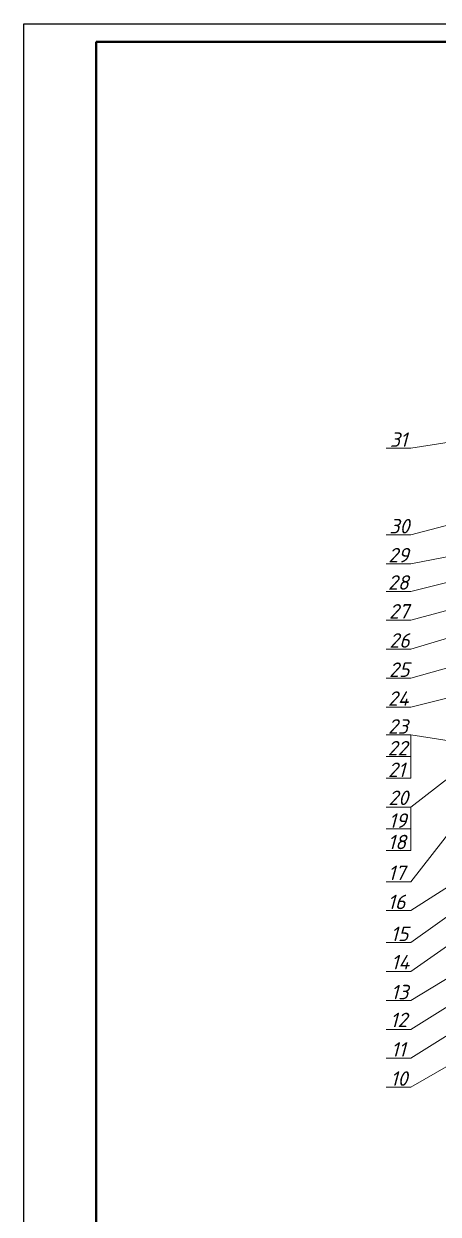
# Model space of a CAD drawing. Header units: millimetres. Extents: x 2879 to 23223, y -3142 to 6314.
# Drawn here: x 22546.3 to 22661, y -2630.7 to -2301.4 of the extents above; entities that cross this region are included whole.
import ezdxf

# ---------------------------------------------------------------- set-up
doc = ezdxf.new("R2010")
doc.units = ezdxf.units.MM
doc.layers.get('0').update_dxf_attribs({"lineweight": 40})
doc.layers.add('Размеры', color=7, linetype='Continuous', lineweight=20)
doc.layers.add('Тонкая', color=7, linetype='Continuous', lineweight=25)
doc.styles.add('Размеры', font='isocpeur.ttf', dxfattribs={"oblique": 15})

msp = doc.modelspace()

# ---------------------------------------------------------------- linework, layer by layer
for p, q in [((23135.34, -2306.406), (22566.34, -2306.406)), ((22566.34, -2306.406), (22566.34, -3137.406))]:
    msp.add_line(p, q)
at = {"layer": 'Размеры'}
for p, q in [((22733.835, -2406.163), (22653.462, -2418.834)), ((22653.462, -2418.834), (22646.6, -2418.834)), ((22732.597, -2421.643), (22653.462, -2442.834)), ((22724.027, -2437.028), (22653.462, -2450.834)), ((22726.242, -2440.324), (22653.462, -2458.425)), ((22653.462, -2442.834), (22646.6, -2442.834)), ((22732.772, -2444.728), (22653.462, -2466.425)), ((22653.462, -2450.834), (22646.6, -2450.834)), ((22653.462, -2458.425), (22646.6, -2458.425)), ((22698.298, -2460.844), (22653.462, -2474.425)), ((22653.462, -2466.425), (22646.6, -2466.425)), ((22713.067, -2465.742), (22653.462, -2482.425)), ((22728.608, -2471.721), (22653.462, -2490.425)), ((22653.462, -2474.425), (22646.6, -2474.425)), ((22653.462, -2482.425), (22646.6, -2482.425)), ((22653.462, -2490.425), (22646.6, -2490.425)), ((22653.462, -2498.101), (22646.6, -2498.101)), ((22690.725, -2503.975), (22653.462, -2498.101)), ((22653.462, -2510.101), (22653.462, -2498.101)), ((22675.976, -2500.629), (22653.462, -2518.101)), ((22723.818, -2501.291), (22653.462, -2546.763)), ((22653.462, -2504.101), (22646.6, -2504.101)), ((22653.462, -2510.101), (22646.6, -2510.101)), ((22712.078, -2513.352), (22653.462, -2555.609)), ((22672.193, -2514.613), (22653.462, -2538.763)), ((22653.462, -2518.101), (22646.6, -2518.101)), ((22653.462, -2518.101), (22653.462, -2530.101)), ((22653.462, -2524.101), (22646.6, -2524.101)), ((22708.815, -2524.446), (22653.462, -2563.609)), ((22653.462, -2530.101), (22646.6, -2530.101)), ((22713.961, -2534.948), (22653.462, -2571.609)), ((22653.462, -2538.763), (22646.6, -2538.763)), ((22710.665, -2543.749), (22653.462, -2579.609)), ((22653.462, -2546.763), (22646.6, -2546.763)), ((22711.359, -2551.081), (22653.462, -2587.609)), ((22653.462, -2555.609), (22646.6, -2555.609)), ((22653.462, -2563.609), (22646.6, -2563.609)), ((22653.462, -2571.609), (22646.6, -2571.609)), ((22697.314, -2570.193), (22653.462, -2595.609)), ((22653.462, -2579.609), (22646.6, -2579.609)), ((22653.462, -2587.609), (22646.6, -2587.609)), ((22653.462, -2595.609), (22646.6, -2595.609))]:
    msp.add_line(p, q, dxfattribs=at)
at = {"layer": 'Тонкая'}
for p, q in [((22546.34, -2301.406), (23140.34, -2301.406)), ((22546.34, -3142.406), (22546.34, -2301.406))]:
    msp.add_line(p, q, dxfattribs=at)

# ---------------------------------------------------------------- texts
at = {"layer": 'Размеры', "char_height": 4, "attachment_point": 1, "style": 'Размеры'}
for s, width, insert in [('31', 41.76858, (22647.615, -2414.452)), ('30', 6.82666, (22647.486, -2438.399)), ('29', 41.76858, (22647.164, -2446.429)), ('28', 41.76858, (22647.084, -2453.977)), ('27', 41.76858, (22647.399, -2461.954)), ('26', 41.76858, (22647.479, -2470.018)), ('25', 41.76858, (22647.399, -2478.097)), ('24', 41.76858, (22647.078, -2486.093)), ('23', 41.76858, (22647.107, -2493.803)), ('22', 41.76858, (22647.005, -2499.83)), ('21', 41.76858, (22647.108, -2505.804)), ('20', 41.76858, (22647.23, -2513.556)), ('19', 41.76858, (22647.313, -2519.857)), ('18', 41.76858, (22647.073, -2525.778)), ('17', 41.76858, (22647.118, -2534.294)), ('16', 41.76858, (22647.02, -2542.361)), ('15', 41.76858, (22647.838, -2551.19)), ('14', 41.76858, (22647.996, -2559.008)), ('13', 41.76858, (22647.932, -2567.287)), ('12', 41.76858, (22647.72, -2575.003)), ('11', 41.76858, (22647.983, -2583.15)), ('10', 41.76858, (22647.772, -2591.229))]:
    msp.add_mtext_dynamic_manual_height_columns(s, width=width, gutter_width=12.5, heights=[0], dxfattribs=dict(at, insert=insert))

doc.saveas('drawing.dxf')
